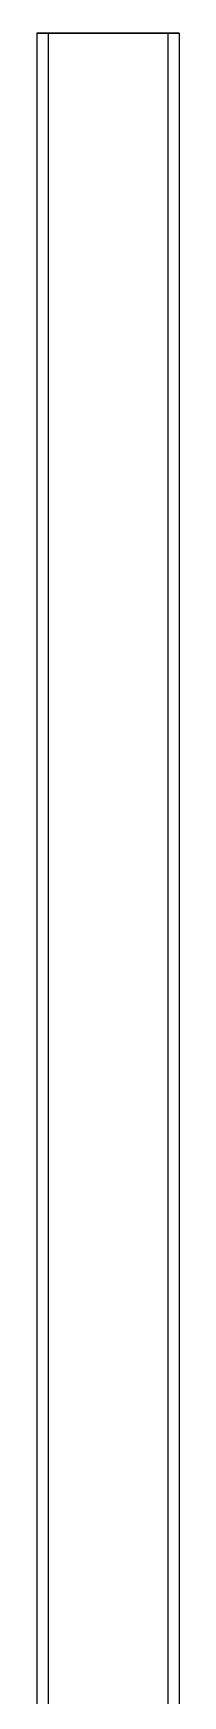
# Model space of a CAD drawing. Header units: millimetres. Extents: x -400 to 400, y -2300 to 700.
# Drawn here: x -12 to 13, y 408.4 to 700 of the extents above; entities that cross this region are included whole.
import ezdxf

# ---------------------------------------------------------------- set-up
doc = ezdxf.new("R2010")
doc.units = ezdxf.units.MM
doc.layers.add('profilé alu 25 ep2', color=7, linetype='Continuous', true_color=0xabccb6)

msp = doc.modelspace()

# ---------------------------------------------------------------- linework, layer by layer
at = {"layer": 'profilé alu 25 ep2'}
for points in [[(12.97, 700, 2584.12), (0.47, 700, 2584.12), (-12.03, 700, 2584.12)], [(-12.03, 700, 2584.12), (-12.03, -800, 2584.12), (-12.03, -2300, 2584.12)], [(-12.03, 700, 2584.12), (-12.03, 700, 2571.62), (-12.03, 700, 2559.12)], [(-12.03, 700, 2559.12), (-12.03, -800, 2559.12), (-12.03, -2300, 2559.12)], [(-12.03, 700, 2559.12), (-11.03, 700, 2559.12), (-10.03, 700, 2559.12)], [(-10.03, 700, 2582.12), (-10.03, -800, 2582.12), (-10.03, -2300, 2582.12)], [(-10.03, 700, 2559.12), (-10.03, -800, 2559.12), (-10.03, -2300, 2559.12)], [(-10.03, 700, 2582.12), (0.47, 700, 2582.12), (10.97, 700, 2582.12)], [(10.97, 700, 2582.12), (10.97, -800, 2582.12), (10.97, -2300, 2582.12)], [(10.97, 700, 2559.12), (10.97, -800, 2559.12), (10.97, -2300, 2559.12)], [(10.97, 700, 2559.12), (11.97, 700, 2559.12), (12.97, 700, 2559.12)], [(12.97, 700, 2559.12), (12.97, -800, 2559.12), (12.97, -2300, 2559.12)], [(12.97, 700, 2559.12), (12.97, 700, 2571.62), (12.97, 700, 2584.12)], [(12.97, 700, 2584.12), (12.97, -800, 2584.12), (12.97, -2300, 2584.12)]]:
    msp.add_open_spline(points, degree=2, dxfattribs=at)
for points, knots in [([(-10.03, 700, 2559.12), (-10.03, 700, 2560.12), (-10.03, 700, 2561.12), (-10.03, 700, 2571.62), (-10.03, 700, 2582.12)], [-10, -10, -10, -9, -9, -8, -8, -8]), ([(10.97, 700, 2582.12), (10.97, 700, 2571.62), (10.97, 700, 2561.12), (10.97, 700, 2560.12), (10.97, 700, 2559.12)], [-7, -7, -7, -6, -6, -5, -5, -5])]:
    msp.add_open_spline(points, degree=2, knots=knots, dxfattribs=at)

doc.saveas('drawing.dxf')
